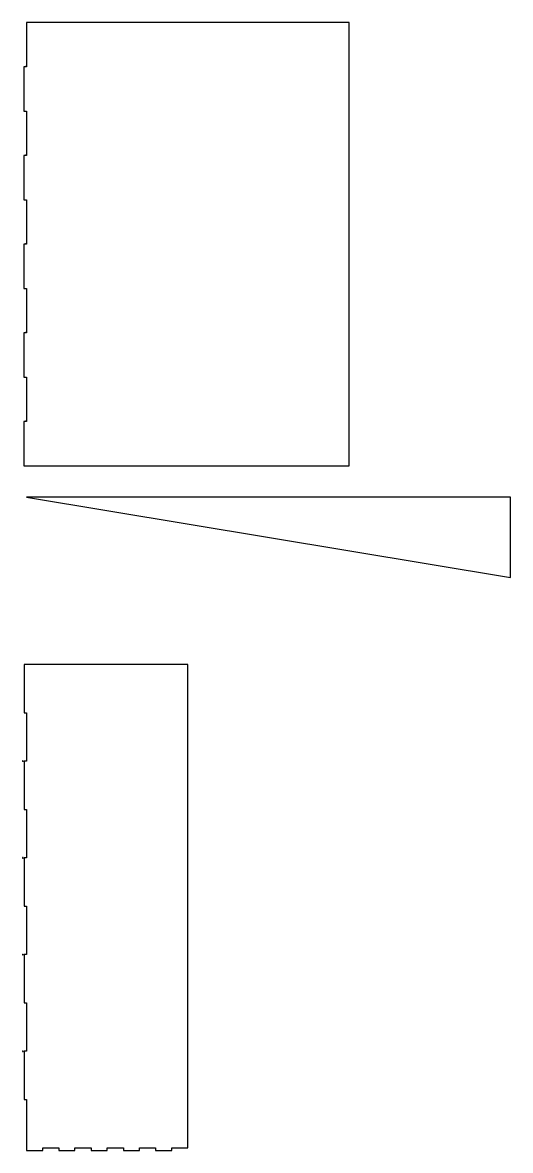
# Model space of a CAD drawing. Header units: metres. Extents: x -5 to 600, y -3 to 4175.
# Drawn here: x -5 to 600, y 812 to 2212 of the extents above; entities that cross this region are included whole.
import ezdxf

# ---------------------------------------------------------------- set-up
doc = ezdxf.new("R2010")
doc.units = ezdxf.units.M

msp = doc.modelspace()

# ---------------------------------------------------------------- linework, layer by layer
for p, q in [((400, 2212), (0, 2212)), ((0, 2212), (0, 2157)), ((400, 1662), (400, 2212)), ((-1.95299, 2157), (-3.25499, 2157)), ((-3.25499, 2157), (-3.25499, 2102)), ((-1.9512, 2157.03), (-1.95299, 2157)), ((-1.94588, 2157.07), (-1.9512, 2157.03)), ((-1.93706, 2157.1), (-1.94588, 2157.07)), ((-1.92485, 2157.13), (-1.93706, 2157.1)), ((-1.90938, 2157.16), (-1.92485, 2157.13)), ((-1.89082, 2157.19), (-1.90938, 2157.16)), ((-1.86938, 2157.22), (-1.89082, 2157.19)), ((-1.84529, 2157.24), (-1.86938, 2157.22)), ((-1.81882, 2157.26), (-1.84529, 2157.24)), ((-1.79024, 2157.28), (-1.81882, 2157.26)), ((-1.75989, 2157.3), (-1.79024, 2157.28)), ((-1.72807, 2157.31), (-1.75989, 2157.3)), ((-1.69516, 2157.32), (-1.72807, 2157.31)), ((-1.66151, 2157.32), (-1.69516, 2157.32)), ((-1.62749, 2157.33), (-1.66151, 2157.32)), ((-1.59348, 2157.32), (-1.62749, 2157.33)), ((-1.55981, 2157.32), (-1.59348, 2157.32)), ((-1.5269, 2157.31), (-1.55981, 2157.32)), ((-1.4951, 2157.3), (-1.5269, 2157.31)), ((-1.46474, 2157.28), (-1.4951, 2157.3)), ((-1.43617, 2157.26), (-1.46474, 2157.28)), ((-1.40968, 2157.24), (-1.43617, 2157.26)), ((-1.3856, 2157.22), (-1.40968, 2157.24)), ((-1.36415, 2157.19), (-1.3856, 2157.22)), ((-1.3456, 2157.16), (-1.36415, 2157.19)), ((-1.33014, 2157.13), (-1.3456, 2157.16)), ((-1.31792, 2157.1), (-1.33014, 2157.13)), ((-1.30911, 2157.07), (-1.31792, 2157.1)), ((-1.30377, 2157.03), (-1.30911, 2157.07)), ((-1.30199, 2157), (-1.30377, 2157.03)), ((0, 2157), (-1.30199, 2157)), ((-3.25499, 2102), (0, 2102)), ((0, 2102), (0, 2047)), ((-1.95299, 2047), (-3.25499, 2047)), ((-3.25499, 2047), (-3.25499, 1992)), ((-1.9512, 2047.03), (-1.95299, 2047)), ((-1.94588, 2047.07), (-1.9512, 2047.03)), ((-1.93706, 2047.1), (-1.94588, 2047.07)), ((-1.92485, 2047.13), (-1.93706, 2047.1)), ((-1.90938, 2047.16), (-1.92485, 2047.13)), ((-1.89082, 2047.19), (-1.90938, 2047.16)), ((-1.86938, 2047.22), (-1.89082, 2047.19)), ((-1.84529, 2047.24), (-1.86938, 2047.22)), ((-1.81882, 2047.26), (-1.84529, 2047.24)), ((-1.79024, 2047.28), (-1.81882, 2047.26)), ((-1.75989, 2047.3), (-1.79024, 2047.28)), ((-1.72807, 2047.31), (-1.75989, 2047.3)), ((-1.69516, 2047.32), (-1.72807, 2047.31)), ((-1.66151, 2047.32), (-1.69516, 2047.32)), ((-1.62749, 2047.33), (-1.66151, 2047.32)), ((-1.59348, 2047.32), (-1.62749, 2047.33)), ((-1.55981, 2047.32), (-1.59348, 2047.32)), ((-1.5269, 2047.31), (-1.55981, 2047.32)), ((-1.4951, 2047.3), (-1.5269, 2047.31)), ((-1.46474, 2047.28), (-1.4951, 2047.3)), ((-1.43617, 2047.26), (-1.46474, 2047.28)), ((-1.40968, 2047.24), (-1.43617, 2047.26)), ((-1.3856, 2047.22), (-1.40968, 2047.24)), ((-1.36415, 2047.19), (-1.3856, 2047.22)), ((-1.3456, 2047.16), (-1.36415, 2047.19)), ((-1.33014, 2047.13), (-1.3456, 2047.16)), ((-1.31792, 2047.1), (-1.33014, 2047.13)), ((-1.30911, 2047.07), (-1.31792, 2047.1)), ((-1.30377, 2047.03), (-1.30911, 2047.07)), ((-1.30199, 2047), (-1.30377, 2047.03)), ((0, 2047), (-1.30199, 2047)), ((-3.25499, 1992), (0, 1992)), ((0, 1992), (0, 1937)), ((-1.95299, 1937), (-3.25499, 1937)), ((-3.25499, 1937), (-3.25499, 1882)), ((-1.9512, 1937.03), (-1.95299, 1937)), ((-1.94588, 1937.07), (-1.9512, 1937.03)), ((-1.93706, 1937.1), (-1.94588, 1937.07)), ((-1.92485, 1937.13), (-1.93706, 1937.1)), ((-1.90938, 1937.16), (-1.92485, 1937.13)), ((-1.89082, 1937.19), (-1.90938, 1937.16)), ((-1.86938, 1937.22), (-1.89082, 1937.19)), ((-1.84529, 1937.24), (-1.86938, 1937.22)), ((-1.81882, 1937.26), (-1.84529, 1937.24)), ((-1.79024, 1937.28), (-1.81882, 1937.26)), ((-1.75989, 1937.3), (-1.79024, 1937.28)), ((-1.72807, 1937.31), (-1.75989, 1937.3)), ((-1.69516, 1937.32), (-1.72807, 1937.31)), ((-1.66151, 1937.32), (-1.69516, 1937.32)), ((-1.62749, 1937.33), (-1.66151, 1937.32)), ((-1.59348, 1937.32), (-1.62749, 1937.33)), ((-1.55981, 1937.32), (-1.59348, 1937.32)), ((-1.5269, 1937.31), (-1.55981, 1937.32)), ((-1.4951, 1937.3), (-1.5269, 1937.31)), ((-1.46474, 1937.28), (-1.4951, 1937.3)), ((-1.43617, 1937.26), (-1.46474, 1937.28)), ((-1.40968, 1937.24), (-1.43617, 1937.26)), ((-1.3856, 1937.22), (-1.40968, 1937.24)), ((-1.36415, 1937.19), (-1.3856, 1937.22)), ((-1.3456, 1937.16), (-1.36415, 1937.19)), ((-1.33014, 1937.13), (-1.3456, 1937.16)), ((-1.31792, 1937.1), (-1.33014, 1937.13)), ((-1.30911, 1937.07), (-1.31792, 1937.1)), ((-1.30377, 1937.03), (-1.30911, 1937.07)), ((-1.30199, 1937), (-1.30377, 1937.03)), ((0, 1937), (-1.30199, 1937)), ((-3.25499, 1882), (0, 1882)), ((0, 1882), (0, 1827)), ((-1.95299, 1827), (-3.25499, 1827)), ((-3.25499, 1827), (-3.25499, 1772)), ((-1.9512, 1827.03), (-1.95299, 1827)), ((-1.94588, 1827.07), (-1.9512, 1827.03)), ((-1.93706, 1827.1), (-1.94588, 1827.07)), ((-1.92485, 1827.13), (-1.93706, 1827.1)), ((-1.90938, 1827.16), (-1.92485, 1827.13)), ((-1.89082, 1827.19), (-1.90938, 1827.16)), ((-1.86938, 1827.22), (-1.89082, 1827.19)), ((-1.84529, 1827.24), (-1.86938, 1827.22)), ((-1.81882, 1827.26), (-1.84529, 1827.24)), ((-1.79024, 1827.28), (-1.81882, 1827.26)), ((-1.75989, 1827.3), (-1.79024, 1827.28)), ((-1.72807, 1827.31), (-1.75989, 1827.3)), ((-1.69516, 1827.32), (-1.72807, 1827.31)), ((-1.66151, 1827.32), (-1.69516, 1827.32)), ((-1.62749, 1827.33), (-1.66151, 1827.32)), ((-1.59348, 1827.32), (-1.62749, 1827.33)), ((-1.55981, 1827.32), (-1.59348, 1827.32)), ((-1.5269, 1827.31), (-1.55981, 1827.32)), ((-1.4951, 1827.3), (-1.5269, 1827.31)), ((-1.46474, 1827.28), (-1.4951, 1827.3)), ((-1.43617, 1827.26), (-1.46474, 1827.28)), ((-1.40968, 1827.24), (-1.43617, 1827.26)), ((-1.3856, 1827.22), (-1.40968, 1827.24)), ((-1.36415, 1827.19), (-1.3856, 1827.22)), ((-1.3456, 1827.16), (-1.36415, 1827.19)), ((-1.33014, 1827.13), (-1.3456, 1827.16)), ((-1.31792, 1827.1), (-1.33014, 1827.13)), ((-1.30911, 1827.07), (-1.31792, 1827.1)), ((-1.30377, 1827.03), (-1.30911, 1827.07)), ((-1.30199, 1827), (-1.30377, 1827.03)), ((0, 1827), (-1.30199, 1827)), ((-3.25499, 1772), (0, 1772)), ((0, 1772), (0, 1717)), ((-1.95299, 1717), (-3.25499, 1717)), ((-3.25499, 1717), (-3.25499, 1662)), ((-1.9512, 1717.03), (-1.95299, 1717)), ((-1.94588, 1717.07), (-1.9512, 1717.03)), ((-1.93706, 1717.1), (-1.94588, 1717.07)), ((-1.92485, 1717.13), (-1.93706, 1717.1)), ((-1.90938, 1717.16), (-1.92485, 1717.13)), ((-1.89082, 1717.19), (-1.90938, 1717.16)), ((-1.86938, 1717.22), (-1.89082, 1717.19)), ((-1.84529, 1717.24), (-1.86938, 1717.22)), ((-1.81882, 1717.26), (-1.84529, 1717.24)), ((-1.79024, 1717.28), (-1.81882, 1717.26)), ((-1.75989, 1717.3), (-1.79024, 1717.28)), ((-1.72807, 1717.31), (-1.75989, 1717.3)), ((-1.69516, 1717.32), (-1.72807, 1717.31)), ((-1.66151, 1717.32), (-1.69516, 1717.32)), ((-1.62749, 1717.33), (-1.66151, 1717.32)), ((-1.59348, 1717.32), (-1.62749, 1717.33)), ((-1.55981, 1717.32), (-1.59348, 1717.32)), ((-1.5269, 1717.31), (-1.55981, 1717.32)), ((-1.4951, 1717.3), (-1.5269, 1717.31)), ((-1.46474, 1717.28), (-1.4951, 1717.3)), ((-1.43617, 1717.26), (-1.46474, 1717.28)), ((-1.40968, 1717.24), (-1.43617, 1717.26)), ((-1.3856, 1717.22), (-1.40968, 1717.24)), ((-1.36415, 1717.19), (-1.3856, 1717.22)), ((-1.3456, 1717.16), (-1.36415, 1717.19)), ((-1.33014, 1717.13), (-1.3456, 1717.16)), ((-1.31792, 1717.1), (-1.33014, 1717.13)), ((-1.30911, 1717.07), (-1.31792, 1717.1)), ((-1.30377, 1717.03), (-1.30911, 1717.07)), ((-1.30199, 1717), (-1.30377, 1717.03)), ((0, 1717), (-1.30199, 1717)), ((-3.25499, 1662), (400, 1662)), ((600, 1623.25), (0, 1623.25)), ((0, 1623.25), (600, 1523.25)), ((600, 1523.25), (600, 1623.25)), ((200, 1415.5), (-3.09999, 1415.5)), ((-3.09999, 1415.5), (-3.09999, 1355.5)), ((200, 815.5), (200, 1415.5)), ((-3.09999, 1355.5), (0, 1355.5)), ((0, 1355.5), (0, 1295.5)), ((-4.9583, 1295.53), (-4.95999, 1295.5)), ((-4.95999, 1295.5), (-4.9583, 1295.47)), ((-4.95322, 1295.56), (-4.9583, 1295.53)), ((-4.9583, 1295.47), (-4.95322, 1295.44)), ((-4.94482, 1295.6), (-4.95322, 1295.56)), ((-4.95322, 1295.44), (-4.94482, 1295.4)), ((-4.9332, 1295.63), (-4.94482, 1295.6)), ((-4.94482, 1295.4), (-4.9332, 1295.37)), ((-4.91846, 1295.66), (-4.9332, 1295.63)), ((-4.9332, 1295.37), (-4.91846, 1295.34)), ((-4.90079, 1295.68), (-4.91846, 1295.66)), ((-4.91846, 1295.34), (-4.90079, 1295.32)), ((-4.88037, 1295.71), (-4.90079, 1295.68)), ((-4.90079, 1295.32), (-4.88037, 1295.29)), ((-4.85742, 1295.73), (-4.88037, 1295.71)), ((-4.88037, 1295.29), (-4.85742, 1295.27)), ((-4.8322, 1295.75), (-4.85742, 1295.73)), ((-4.85742, 1295.27), (-4.8322, 1295.25)), ((-4.80499, 1295.77), (-4.8322, 1295.75)), ((-4.8322, 1295.25), (-4.80499, 1295.23)), ((-4.77608, 1295.78), (-4.80499, 1295.77)), ((-4.80499, 1295.23), (-4.77608, 1295.22)), ((-4.74579, 1295.79), (-4.77608, 1295.78)), ((-4.77608, 1295.22), (-4.74579, 1295.21)), ((-4.71445, 1295.8), (-4.74579, 1295.79)), ((-4.74579, 1295.21), (-4.71445, 1295.2)), ((-4.6824, 1295.81), (-4.71445, 1295.8)), ((-4.71445, 1295.2), (-4.6824, 1295.19)), ((-4.64999, 1295.81), (-4.6824, 1295.81)), ((-4.6824, 1295.19), (-4.64999, 1295.19)), ((-4.61758, 1295.81), (-4.64999, 1295.81)), ((-4.64999, 1295.19), (-4.61758, 1295.19)), ((-4.58554, 1295.8), (-4.61758, 1295.81)), ((-4.61758, 1295.19), (-4.58554, 1295.2)), ((-4.5542, 1295.79), (-4.58554, 1295.8)), ((-4.58554, 1295.2), (-4.5542, 1295.21)), ((-4.52391, 1295.78), (-4.5542, 1295.79)), ((-4.5542, 1295.21), (-4.52391, 1295.22)), ((-4.495, 1295.77), (-4.52391, 1295.78)), ((-4.52391, 1295.22), (-4.495, 1295.23)), ((-4.46777, 1295.75), (-4.495, 1295.77)), ((-4.495, 1295.23), (-4.46777, 1295.25)), ((-4.44257, 1295.73), (-4.46777, 1295.75)), ((-4.46777, 1295.25), (-4.44257, 1295.27)), ((-4.41962, 1295.71), (-4.44257, 1295.73)), ((-4.44257, 1295.27), (-4.41962, 1295.29)), ((-4.3992, 1295.68), (-4.41962, 1295.71)), ((-4.41962, 1295.29), (-4.3992, 1295.32)), ((-4.38153, 1295.66), (-4.3992, 1295.68)), ((-4.3992, 1295.32), (-4.38153, 1295.34)), ((-4.36679, 1295.63), (-4.38153, 1295.66)), ((-4.38153, 1295.34), (-4.36679, 1295.37)), ((-4.35516, 1295.6), (-4.36679, 1295.63)), ((-4.36679, 1295.37), (-4.35516, 1295.4)), ((-4.34677, 1295.56), (-4.35516, 1295.6)), ((-4.35516, 1295.4), (-4.34677, 1295.44)), ((-4.34169, 1295.53), (-4.34677, 1295.56)), ((-4.34677, 1295.44), (-4.34169, 1295.47)), ((-4.34, 1295.5), (-4.34169, 1295.53)), ((-4.34169, 1295.47), (-4.34, 1295.5)), ((0, 1295.5), (-3.09999, 1295.5)), ((-3.09999, 1295.5), (-3.09999, 1235.5)), ((-3.09999, 1235.5), (0, 1235.5)), ((0, 1235.5), (0, 1175.5)), ((-4.90079, 1175.68), (-4.91846, 1175.66)), ((-4.88037, 1175.71), (-4.90079, 1175.68)), ((-4.85742, 1175.73), (-4.88037, 1175.71)), ((-4.8322, 1175.75), (-4.85742, 1175.73)), ((-4.80499, 1175.77), (-4.8322, 1175.75)), ((-4.77608, 1175.78), (-4.80499, 1175.77)), ((-4.74579, 1175.79), (-4.77608, 1175.78)), ((-4.71445, 1175.8), (-4.74579, 1175.79)), ((-4.6824, 1175.81), (-4.71445, 1175.8)), ((-4.64999, 1175.81), (-4.6824, 1175.81)), ((-4.61758, 1175.81), (-4.64999, 1175.81)), ((-4.58554, 1175.8), (-4.61758, 1175.81)), ((-4.5542, 1175.79), (-4.58554, 1175.8)), ((-4.52391, 1175.78), (-4.5542, 1175.79)), ((-4.495, 1175.77), (-4.52391, 1175.78)), ((-4.46777, 1175.75), (-4.495, 1175.77)), ((-4.44257, 1175.73), (-4.46777, 1175.75)), ((-4.41962, 1175.71), (-4.44257, 1175.73)), ((-4.3992, 1175.68), (-4.41962, 1175.71)), ((-4.38153, 1175.66), (-4.3992, 1175.68)), ((-4.9583, 1175.53), (-4.95999, 1175.5)), ((-4.95999, 1175.5), (-4.9583, 1175.47)), ((-4.95322, 1175.56), (-4.9583, 1175.53)), ((-4.9583, 1175.47), (-4.95322, 1175.44)), ((-4.94482, 1175.6), (-4.95322, 1175.56)), ((-4.95322, 1175.44), (-4.94482, 1175.4)), ((-4.9332, 1175.63), (-4.94482, 1175.6)), ((-4.94482, 1175.4), (-4.9332, 1175.37)), ((-4.91846, 1175.66), (-4.9332, 1175.63)), ((-4.9332, 1175.37), (-4.91846, 1175.34)), ((-4.91846, 1175.34), (-4.90079, 1175.32)), ((-4.90079, 1175.32), (-4.88037, 1175.29)), ((-4.88037, 1175.29), (-4.85742, 1175.27)), ((-4.85742, 1175.27), (-4.8322, 1175.25)), ((-4.8322, 1175.25), (-4.80499, 1175.23)), ((-4.80499, 1175.23), (-4.77608, 1175.22)), ((-4.77608, 1175.22), (-4.74579, 1175.21)), ((-4.74579, 1175.21), (-4.71445, 1175.2)), ((-4.71445, 1175.2), (-4.6824, 1175.19)), ((-4.6824, 1175.19), (-4.64999, 1175.19)), ((-4.64999, 1175.19), (-4.61758, 1175.19)), ((-4.61758, 1175.19), (-4.58554, 1175.2)), ((-4.58554, 1175.2), (-4.5542, 1175.21)), ((-4.5542, 1175.21), (-4.52391, 1175.22)), ((-4.52391, 1175.22), (-4.495, 1175.23)), ((-4.495, 1175.23), (-4.46777, 1175.25)), ((-4.46777, 1175.25), (-4.44257, 1175.27)), ((-4.44257, 1175.27), (-4.41962, 1175.29)), ((-4.41962, 1175.29), (-4.3992, 1175.32)), ((-4.3992, 1175.32), (-4.38153, 1175.34)), ((-4.36679, 1175.63), (-4.38153, 1175.66)), ((-4.38153, 1175.34), (-4.36679, 1175.37)), ((-4.35516, 1175.6), (-4.36679, 1175.63)), ((-4.36679, 1175.37), (-4.35516, 1175.4)), ((-4.34677, 1175.56), (-4.35516, 1175.6)), ((-4.35516, 1175.4), (-4.34677, 1175.44)), ((-4.34169, 1175.53), (-4.34677, 1175.56)), ((-4.34677, 1175.44), (-4.34169, 1175.47)), ((-4.34, 1175.5), (-4.34169, 1175.53)), ((-4.34169, 1175.47), (-4.34, 1175.5)), ((0, 1175.5), (-3.09999, 1175.5)), ((-3.09999, 1175.5), (-3.09999, 1115.5)), ((-3.09999, 1115.5), (0, 1115.5)), ((0, 1115.5), (0, 1055.5)), ((-4.9583, 1055.53), (-4.95999, 1055.5)), ((-4.95999, 1055.5), (-4.9583, 1055.47)), ((-4.95322, 1055.56), (-4.9583, 1055.53)), ((-4.9583, 1055.47), (-4.95322, 1055.44)), ((-4.94482, 1055.6), (-4.95322, 1055.56)), ((-4.95322, 1055.44), (-4.94482, 1055.4)), ((-4.9332, 1055.63), (-4.94482, 1055.6)), ((-4.94482, 1055.4), (-4.9332, 1055.37)), ((-4.91846, 1055.66), (-4.9332, 1055.63)), ((-4.9332, 1055.37), (-4.91846, 1055.34)), ((-4.90079, 1055.68), (-4.91846, 1055.66)), ((-4.91846, 1055.34), (-4.90079, 1055.32)), ((-4.88037, 1055.71), (-4.90079, 1055.68)), ((-4.90079, 1055.32), (-4.88037, 1055.29)), ((-4.85742, 1055.73), (-4.88037, 1055.71)), ((-4.88037, 1055.29), (-4.85742, 1055.27)), ((-4.8322, 1055.75), (-4.85742, 1055.73)), ((-4.85742, 1055.27), (-4.8322, 1055.25)), ((-4.80499, 1055.77), (-4.8322, 1055.75)), ((-4.8322, 1055.25), (-4.80499, 1055.23)), ((-4.77608, 1055.78), (-4.80499, 1055.77)), ((-4.80499, 1055.23), (-4.77608, 1055.22)), ((-4.74579, 1055.79), (-4.77608, 1055.78)), ((-4.77608, 1055.22), (-4.74579, 1055.21)), ((-4.71445, 1055.8), (-4.74579, 1055.79)), ((-4.74579, 1055.21), (-4.71445, 1055.2)), ((-4.6824, 1055.81), (-4.71445, 1055.8)), ((-4.71445, 1055.2), (-4.6824, 1055.19)), ((-4.64999, 1055.81), (-4.6824, 1055.81)), ((-4.6824, 1055.19), (-4.64999, 1055.19)), ((-4.61758, 1055.81), (-4.64999, 1055.81)), ((-4.64999, 1055.19), (-4.61758, 1055.19)), ((-4.58554, 1055.8), (-4.61758, 1055.81)), ((-4.61758, 1055.19), (-4.58554, 1055.2)), ((-4.5542, 1055.79), (-4.58554, 1055.8)), ((-4.58554, 1055.2), (-4.5542, 1055.21)), ((-4.52391, 1055.78), (-4.5542, 1055.79)), ((-4.5542, 1055.21), (-4.52391, 1055.22)), ((-4.495, 1055.77), (-4.52391, 1055.78)), ((-4.52391, 1055.22), (-4.495, 1055.23)), ((-4.46777, 1055.75), (-4.495, 1055.77)), ((-4.495, 1055.23), (-4.46777, 1055.25)), ((-4.44257, 1055.73), (-4.46777, 1055.75)), ((-4.46777, 1055.25), (-4.44257, 1055.27)), ((-4.41962, 1055.71), (-4.44257, 1055.73)), ((-4.44257, 1055.27), (-4.41962, 1055.29)), ((-4.3992, 1055.68), (-4.41962, 1055.71)), ((-4.41962, 1055.29), (-4.3992, 1055.32)), ((-4.38153, 1055.66), (-4.3992, 1055.68)), ((-4.3992, 1055.32), (-4.38153, 1055.34)), ((-4.36679, 1055.63), (-4.38153, 1055.66)), ((-4.38153, 1055.34), (-4.36679, 1055.37)), ((-4.35516, 1055.6), (-4.36679, 1055.63)), ((-4.36679, 1055.37), (-4.35516, 1055.4)), ((-4.34677, 1055.56), (-4.35516, 1055.6)), ((-4.35516, 1055.4), (-4.34677, 1055.44)), ((-4.34169, 1055.53), (-4.34677, 1055.56)), ((-4.34677, 1055.44), (-4.34169, 1055.47)), ((-4.34, 1055.5), (-4.34169, 1055.53)), ((-4.34169, 1055.47), (-4.34, 1055.5)), ((0, 1055.5), (-3.09999, 1055.5)), ((-3.09999, 1055.5), (-3.09999, 995.5)), ((-3.09999, 995.5), (0, 995.5)), ((0, 995.5), (0, 935.5)), ((-4.9583, 935.532), (-4.95999, 935.5)), ((-4.95999, 935.5), (-4.9583, 935.468)), ((-4.95322, 935.564), (-4.9583, 935.532)), ((-4.9583, 935.468), (-4.95322, 935.436)), ((-4.94482, 935.596), (-4.95322, 935.564)), ((-4.95322, 935.436), (-4.94482, 935.404)), ((-4.9332, 935.626), (-4.94482, 935.596)), ((-4.94482, 935.404), (-4.9332, 935.374)), ((-4.91846, 935.655), (-4.9332, 935.626)), ((-4.9332, 935.374), (-4.91846, 935.345)), ((-4.90079, 935.682), (-4.91846, 935.655)), ((-4.91846, 935.345), (-4.90079, 935.318)), ((-4.88037, 935.707), (-4.90079, 935.682)), ((-4.90079, 935.318), (-4.88037, 935.293)), ((-4.85742, 935.73), (-4.88037, 935.707)), ((-4.88037, 935.293), (-4.85742, 935.27)), ((-4.8322, 935.751), (-4.85742, 935.73)), ((-4.85742, 935.27), (-4.8322, 935.249)), ((-4.80499, 935.768), (-4.8322, 935.751)), ((-4.8322, 935.249), (-4.80499, 935.232)), ((-4.77608, 935.783), (-4.80499, 935.768)), ((-4.80499, 935.232), (-4.77608, 935.217)), ((-4.74579, 935.795), (-4.77608, 935.783)), ((-4.77608, 935.217), (-4.74579, 935.205)), ((-4.71445, 935.803), (-4.74579, 935.795)), ((-4.74579, 935.205), (-4.71445, 935.197)), ((-4.6824, 935.808), (-4.71445, 935.803)), ((-4.71445, 935.197), (-4.6824, 935.192)), ((-4.64999, 935.81), (-4.6824, 935.808)), ((-4.6824, 935.192), (-4.64999, 935.19)), ((-4.61758, 935.808), (-4.64999, 935.81)), ((-4.64999, 935.19), (-4.61758, 935.192)), ((-4.58554, 935.803), (-4.61758, 935.808)), ((-4.61758, 935.192), (-4.58554, 935.197)), ((-4.5542, 935.795), (-4.58554, 935.803)), ((-4.58554, 935.197), (-4.5542, 935.205)), ((-4.52391, 935.783), (-4.5542, 935.795)), ((-4.5542, 935.205), (-4.52391, 935.217)), ((-4.495, 935.768), (-4.52391, 935.783)), ((-4.52391, 935.217), (-4.495, 935.232)), ((-4.46777, 935.751), (-4.495, 935.768)), ((-4.495, 935.232), (-4.46777, 935.249)), ((-4.44257, 935.73), (-4.46777, 935.751)), ((-4.46777, 935.249), (-4.44257, 935.27)), ((-4.41962, 935.707), (-4.44257, 935.73)), ((-4.44257, 935.27), (-4.41962, 935.293)), ((-4.3992, 935.682), (-4.41962, 935.707)), ((-4.41962, 935.293), (-4.3992, 935.318)), ((-4.38153, 935.655), (-4.3992, 935.682)), ((-4.3992, 935.318), (-4.38153, 935.345)), ((-4.36679, 935.626), (-4.38153, 935.655)), ((-4.38153, 935.345), (-4.36679, 935.374)), ((-4.35516, 935.596), (-4.36679, 935.626)), ((-4.36679, 935.374), (-4.35516, 935.404)), ((-4.34677, 935.564), (-4.35516, 935.596)), ((-4.35516, 935.404), (-4.34677, 935.436)), ((-4.34169, 935.532), (-4.34677, 935.564)), ((-4.34677, 935.436), (-4.34169, 935.468)), ((-4.34, 935.5), (-4.34169, 935.532)), ((-4.34169, 935.468), (-4.34, 935.5)), ((0, 935.5), (-3.09999, 935.5)), ((-3.09999, 935.5), (-3.09999, 875.5)), ((-3.09999, 875.5), (0, 875.5)), ((0, 875.5), (0, 812.4)), ((0, 812.4), (20, 812.4)), ((20, 812.4), (20, 815.5)), ((20, 815.5), (40, 815.5)), ((40, 815.5), (40, 812.4)), ((40, 812.4), (60, 812.4)), ((60, 812.4), (60, 815.5)), ((60, 815.5), (80, 815.5)), ((80, 815.5), (80, 812.4)), ((80, 812.4), (100, 812.4)), ((100, 812.4), (100, 815.5)), ((100, 815.5), (120, 815.5)), ((120, 815.5), (120, 812.4)), ((120, 812.4), (140, 812.4)), ((140, 812.4), (140, 815.5)), ((140, 815.5), (160, 815.5)), ((160, 815.5), (160, 812.4)), ((160, 812.4), (180, 812.4)), ((180, 812.4), (180, 815.5)), ((180, 815.5), (200, 815.5))]:
    msp.add_line(p, q)

doc.saveas('drawing.dxf')
